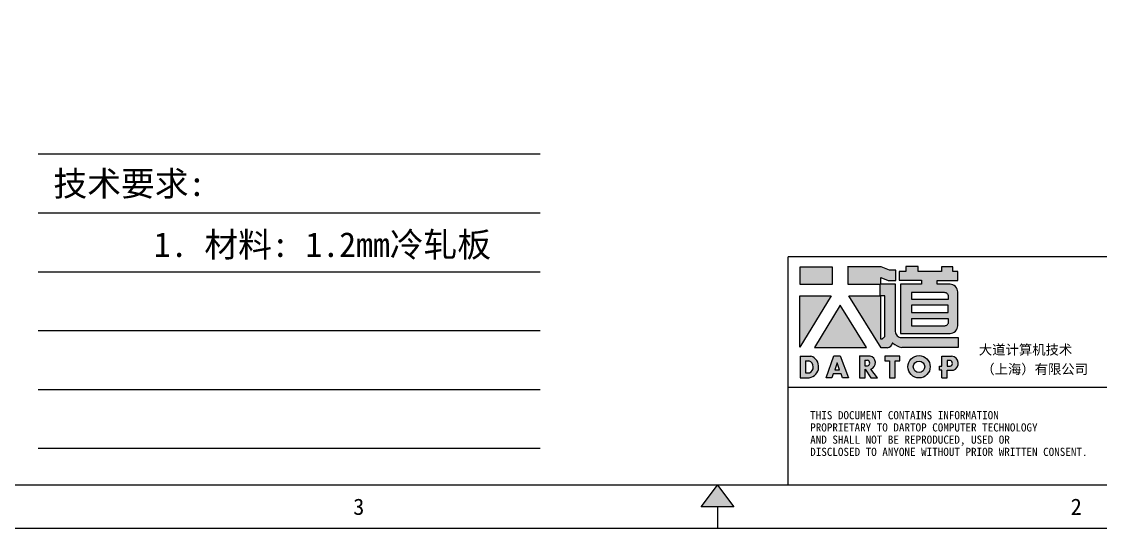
# Model space of a CAD drawing. Header units: millimetres. Extents: x 120943 to 145233, y 4425 to 40233.
# Drawn here: x 130879 to 131879, y 28927 to 29398 of the extents above; entities that cross this region are included whole.
import ezdxf
from ezdxf.enums import TextEntityAlignment as Align

# ---------------------------------------------------------------- set-up
doc = ezdxf.new("R2010")
doc.units = ezdxf.units.MM
doc.linetypes.add('DOT', pattern=[0.25, 0, -0.25])
doc.layers.add('4', color=7, linetype='Continuous')
doc.layers.add('print', color=30, linetype='Continuous')
doc.styles.add('Dartop', font='SIMFANG.TTF')
doc.styles.add('HZ', font='SimSun.ttf')
doc.styles.add('hzHT', font='SIMHEI.TTF')

# ---------------------------------------------------------------- blocks, each defined once
blk = doc.blocks.new('*U527')
at = {"color": 254, "linetype": 'Continuous', "extrusion": (0, 0, -1)}
for points in [[(-17, 0.333), (-16.812, 0.25), (-17, 0.5)], [(-17, 0.333), (-17, 0.5), (-17.188, 0.25)], [(-17, 0.333), (-17.188, 0.25), (-16.812, 0.25)]]:
    blk.add_solid(points, dxfattribs=at)
blk = doc.blocks.new('dadao')
for p, q in [((48, 19.2), (44.9, 10.4)), ((51.2, 10.4), (48, 19.2)), ((44.9, 10.4), (51.2, 10.4))]:
    blk.add_line(p, q)
for points in [[(41.8, 121.6), (41.8, 143.7), (-0.4, 143.7), (-0.4, 121.6), (41.8, 121.6)], [(104.8, 122), (104.8, 130.3), (114.1, 126.3), (124.2, 126.3), (124.2, 139.6), (115.9, 139.6), (105.1, 143.9), (61.5, 143.9)], [(61.7, 144), (61.7, 121.3), (103.9, 121.3)], [(113.4, 38.7), (105.1, 38.7), (63, 106.5), (103.9, 106.5), (103.9, 120.9), (103.9, 121.3)], [(109.7, 53.6), (109.7, 106.2), (104.3, 106.2), (104.3, 50.4), (106.6, 50.4)], [(144.6, 94.4), (144.6, 84.8), (192, 84.8), (192, 94.1), (144.9, 94.1)], [(120.2, 45), (119.5, 45), (119.5, 44.6)], [(76.8, 28.2), (76.8, 0), (84.1, 0), (84.1, 11.1), (91.6, -0.1), (100.3, -0.1), (91.7, 11.1)], [(76.8, 28.2), (90.6, 28.2)], [(183.7, 0), (183.7, 9.6), (180.6, 9.6), (180.6, 14.9), (183.8, 14.9), (183.8, 28.1), (196.1, 28.1), (196.5, 28.1)], [(0, 28), (0, 0), (11.8, 0)], [(0.1, 28), (14, 28)], [(7.1, 21.8), (7.1, 6.1), (12, 6.1)], [(7.1, 21.8), (11.4, 21.8)], [(84, 22.7), (84, 15.3), (87.2, 15.3)], [(84, 22.7), (87.3, 22.7)], [(194.9, 22.3), (190.8, 22.3), (190.8, 15), (194.4, 15)], [(183.7, 0), (190.9, 0), (190.9, 9.6), (198.8, 9.6)]]:
    blk.add_lwpolyline(points)
blk.add_lwpolyline([(137.1, 144.2), (137.1, 137.9), (128.3, 137.9), (128.3, 126.5), (157.3, 126.5), (157.3, 121.5), (130.3, 121.5), (130.3, 57.5), (194.4, 57.5, 0.414214), (204.4, 67.5), (204.4, 111.3, 0.414214), (194.4, 121.3), (177.5, 121.3), (177.5, 126.3), (204.7, 126.3), (204.7, 137.7), (198.2, 137.7), (198.2, 143.9), (183.3, 143.9), (183.3, 138), (153, 138), (153, 144.2), (137.1, 144.2)], format="xyb", close=True)
for points in [[(104.8, 122), (123.4, 122), (123.4, 60, 0.414214), (131.4, 52), (204.8, 52), (204.8, 39.1), (131.7, 39.1)], [(144.3, 110.8), (144.3, 101.8), (192.3, 101.8), (192.3, 105.5, 0.414214), (187.3, 110.5), (144.3, 110.5)], [(144.6, 77), (144.6, 67.5), (187.6, 67.5, 0.414214), (192.6, 72.5), (192.6, 76.4), (144.6, 76.4)]]:
    blk.add_lwpolyline(points, format="xyb")
for points in [[(-0.3, 106.2), (40.4, 106.2), (-0.3, 39.7), (-0.3, 106.2)], [(51.7, 94.1), (18.4, 39.3), (86.2, 39.3)], [(43.8, 28.2), (51.8, 28.2), (62.6, -0.1), (55, -0.1), (53.2, 5), (42.9, 5), (41.1, 0), (33.6, 0)], [(110, 28.1), (110, 21.9), (116, 21.9), (116, -0.1), (123.2, -0.1), (123.2, 22), (129.2, 22), (129.2, 28.1), (110, 28.1)]]:
    blk.add_lwpolyline(points, close=True)
for radius in [14.5, 7.44]:
    blk.add_circle((154.2, 14.2), radius)
for centre, radius, start, end in [((99.2, 60.7), 12.6, 305.6399, 325.969), ((111.6, 46.7), 8.19, 282.9811, 347.6627), ((136, 61.7), 22.9, 226.7358, 259.3209), ((88.6, 19.4), 8.95, 290.6073, 77.2124), ((195.7, 18.6), 9.51, 288.8959, 85.2442), ((8.5, 13.9), 8.49, 294.2143, 69.7177), ((9.6, 14.2), 14.4, 278.6604, 72.3203), ((86.4, 19), 3.8, 282.527, 76.7196), ((193.7, 18.7), 3.8, 280.9891, 72.5513)]:
    blk.add_arc(centre, radius, start, end)

msp = doc.modelspace()

# ---------------------------------------------------------------- hatches: boundary and pattern name
for points in [[(131630.249, 29169.845), (131600.114, 29169.845), (131600.114, 29154.101), (131630.249, 29154.101)], [(131629.279, 29143.085), (131600.195, 29143.085), (131600.195, 29095.598)], [(131637.341, 29134.467), (131613.566, 29095.282), (131661.978, 29095.282)], [(131692.717, 29087.265), (131678.959, 29087.265), (131678.959, 29082.9), (131683.251, 29082.9), (131683.251, 29067.17), (131688.391, 29067.17), (131688.391, 29082.91), (131692.717, 29082.91)]]:
    msp.add_hatch(color=0).paths.add_polyline_path(points)
h = msp.add_hatch(color=0)
h.paths.add_polyline_path([(131675.283, 29160.276), (131681.934, 29157.403), (131689.124, 29157.403), (131689.124, 29166.92), (131683.192, 29166.92), (131675.463, 29169.972), (131644.488, 29169.972), (131644.488, 29153.877), (131674.626, 29153.877), (131674.626, 29153.552), (131674.626, 29143.265), (131645.401, 29143.265), (131675.461, 29094.889), (131681.413, 29094.889, 0.2793748), (131685.758, 29099.114), (131685.758, 29099.337), (131686.283, 29099.337, 0.1431454), (131694.478, 29095.167), (131746.712, 29095.167), (131746.712, 29104.342), (131694.256, 29104.342, -0.4142136), (131688.542, 29110.055), (131688.542, 29154.386), (131675.283, 29154.386)])
h.paths.add_polyline_path([(131674.929, 29143.059), (131678.759, 29143.059), (131678.759, 29105.512, -0.0889357), (131676.54, 29103.23), (131674.916, 29103.23)], flags=16)
h = msp.add_hatch(color=0)
h.paths.add_polyline_path([(131746.622, 29165.587), (131741.974, 29165.587), (131741.974, 29170.009), (131731.352, 29170.009), (131731.352, 29165.808), (131709.664, 29165.808), (131709.664, 29170.23), (131698.306, 29170.23), (131698.306, 29165.727), (131692.03, 29165.727), (131692.03, 29157.576), (131712.741, 29157.576), (131712.741, 29153.971), (131693.442, 29153.971), (131693.442, 29108.332), (131739.258, 29108.332, 0.4142136), (131746.4, 29115.474), (131746.4, 29146.729, 0.4142136), (131739.258, 29153.871), (131727.147, 29153.871), (131727.147, 29157.408), (131746.622, 29157.408)])
h.paths.add_polyline_path([(131734.199, 29146.134, -0.4142136), (131737.77, 29142.563), (131737.77, 29139.944), (131703.467, 29139.944), (131703.467, 29146.134)], flags=16)
h.paths.add_polyline_path([(131737.548, 29134.417), (131737.548, 29127.785), (131703.689, 29127.785), (131703.689, 29134.417)], flags=16)
h.paths.add_polyline_path([(131737.99, 29121.817), (131737.99, 29118.977, -0.4142136), (131734.419, 29115.406), (131703.689, 29115.406), (131703.689, 29121.817)], flags=16)
h = msp.add_hatch(color=0)
h.paths.add_polyline_path([(131637.416, 29087.357), (131631.722, 29087.357), (131624.399, 29067.209), (131629.793, 29067.209), (131631.062, 29070.779), (131638.369, 29070.779), (131639.666, 29067.165), (131645.103, 29067.165)])
h.paths.add_polyline_path([(131636.973, 29074.628), (131632.446, 29074.628), (131634.668, 29080.959)], flags=16)
h = msp.add_hatch(color=0)
h.paths.add_polyline_path([(131665.094, 29087.343), (131655.281, 29087.343), (131655.281, 29067.197), (131660.466, 29067.197), (131660.466, 29075.184), (131665.797, 29067.125), (131672.063, 29067.125), (131665.929, 29075.133, 0.7440549)])
h.paths.add_polyline_path([(131660.419, 29078.166), (131660.419, 29083.456), (131662.737, 29083.456, -0.796809), (131662.702, 29078.166)], flags=16)
h = msp.add_hatch(color=0)
h.paths.add_polyline_path([(131700.196, 29077.343, 1), (131720.883, 29077.343, 1)])
h.paths.add_polyline_path([(131715.853, 29077.343, -1), (131705.226, 29077.343, -1)], flags=16)
h = msp.add_hatch(color=0)
h.paths.add_polyline_path([(131740.724, 29087.295), (131740.427, 29087.295), (131731.679, 29087.295), (131731.679, 29077.893), (131729.358, 29077.893), (131729.358, 29074.077), (131731.641, 29074.077), (131731.641, 29067.233), (131736.748, 29067.233), (131736.748, 29074.104), (131742.36, 29074.104, 0.8123038)])
h.paths.add_polyline_path([(131736.673, 29077.919), (131736.673, 29083.178), (131739.579, 29083.178, -0.7782134), (131739.282, 29077.919)], flags=16)
h = msp.add_hatch(color=0)
h.paths.add_polyline_path([(131610.386, 29087.193), (131600.409, 29087.193), (131600.409, 29067.23), (131608.812, 29067.23, 0.7930159)])
h.paths.add_polyline_path([(131608.96, 29071.602), (131605.471, 29071.602), (131605.471, 29082.821), (131608.575, 29082.821, -0.6713609)], flags=16)

# ---------------------------------------------------------------- linework, layer by layer
at = {"color": 0}
for p, q in [((132813.037, 29179.201), (131589.287, 29179.201)), ((131589.287, 28967.689), (131589.287, 29179.201)), ((131589.287, 29058.337), (131891.447, 29058.337)), ((132813.037, 28967.689), (130414.728, 28967.689)), ((131523.819, 28947.545), (131523.819, 28927.401))]:
    msp.add_line(p, q, dxfattribs=at)
at = {"color": 0, "linetype": 'DOT'}
msp.add_line((132853.325, 28927.401), (130334.152, 28927.401), dxfattribs=at)
at = {"color": 0}
msp.add_lwpolyline([(131523.819, 28967.689), (131538.927, 28947.545), (131508.711, 28947.545), (131523.819, 28967.689)], close=True, dxfattribs=at)
at = {"layer": 'Defpoints'}
for p, q in [((130894.47, 29274.751), (131359.508, 29274.751)), ((130894.47, 29220.151), (131359.508, 29220.151)), ((130894.47, 29220.151), (131359.508, 29220.151)), ((130894.47, 29165.551), (131359.508, 29165.551)), ((130894.47, 29110.951), (131359.508, 29110.951)), ((130894.47, 29056.351), (131359.508, 29056.351)), ((130894.47, 29001.751), (131359.508, 29001.751))]:
    msp.add_line(p, q, dxfattribs=at)
at = {"layer": 'print'}
msp.add_lwpolyline([(130334.152, 30700.075), (132893.613, 30700.075), (132893.613, 28927.401), (130334.152, 28927.401)], close=True, dxfattribs=at)

# ---------------------------------------------------------------- block references
at = {"color": 0, "xscale": 0.7141973048657924, "yscale": 0.7141973049202118, "zscale": 0.7141973049268417}
msp.add_blockref('dadao', (131600.409, 29067.23), dxfattribs=at)
at = {"color": 0, "linetype": 'Continuous', "xscale": 80.57610619627711, "yscale": 80.57610619687368, "zscale": 80.57610619687446}
msp.add_blockref('*U527', (130154.025, 28927.401), dxfattribs=at)

# ---------------------------------------------------------------- texts
at = {"style": 'HZ'}
for s, p in [('技术要求:', (130978.924, 29247.195)), ('     1. 材料: 1.2mm冷轧板', (131118.792, 29190.709))]:
    msp.add_text(s, height=22.932, dxfattribs=at).set_placement(p, align=Align.MIDDLE_CENTER)
at = {"color": 0, "style": 'hzHT'}
for s, p in [('THIS DOCUMENT CONTAINS INFORMATION', (131609.681, 29028.65)), ('PROPRIETARY TO DARTOP COMPUTER TECHNOLOGY', (131609.681, 29017.319)), ('AND SHALL NOT BE REPRODUCED, USED OR', (131609.681, 29005.988)), ('DISCLOSED TO ANYONE WITHOUT PRIOR WRITTEN CONSENT.', (131609.681, 28994.657))]:
    msp.add_text(s, height=7.55401, dxfattribs=at).set_placement(p)
at = {"color": 0, "style": 'Dartop'}
for s, p in [('3', (131191.442, 28947.545)), ('2', (131856.195, 28947.545))]:
    msp.add_text(s, height=15.108, dxfattribs=at).set_placement(p, align=Align.MIDDLE_CENTER)
at = {"layer": '4', "color": 0, "style": 'hzHT'}
for s, p in [('大道计算机技术', (131765.919, 29088.65)), ('（上海）有限公司', (131768.2, 29070.583))]:
    msp.add_text(s, height=9.0648, dxfattribs=at).set_placement(p)

doc.saveas('drawing.dxf')
